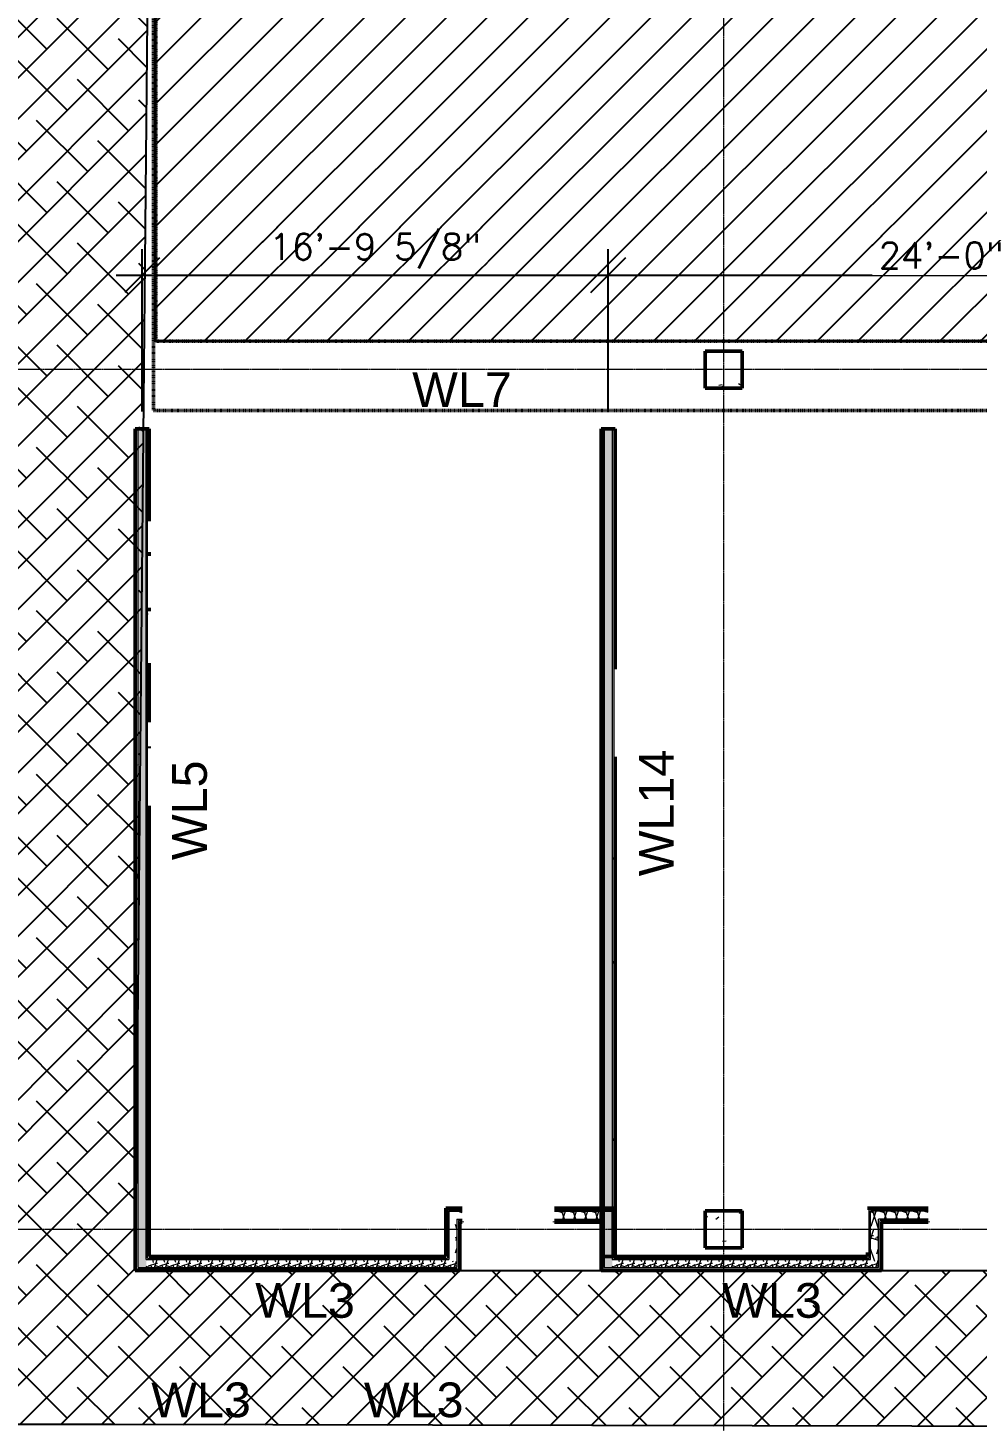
# Model space of a CAD drawing. Header units: inches. Extents: x -4294 to -464, y 9706 to 12475.
# Drawn here: x -3455 to -3045, y 10384 to 10987 of the extents above; entities that cross this region are included whole.
import ezdxf

# ---------------------------------------------------------------- set-up
doc = ezdxf.new("R2010")
doc.units = ezdxf.units.IN
doc.header["$MEASUREMENT"] = 0
doc.linetypes.add('Dash 1_16_', pattern=[0.125, 0.0625, -0.0625])
doc.linetypes.add('Grid Line 1_2_', pattern=[0.875, 0.5, -0.125, 0.125, -0.125])
for name, color, linetype, lineweight in [('0-3', 7, 'Continuous', 9), ('A-ANNO-DIMS', 211, 'Continuous', 9), ('A-WALL', 113, 'Continuous', 13), ('A-WALL-PATT-5', 111, 'Continuous', 9), ('C-PROP-LINE-2', 91, 'Dash 1_16_', 50), ('I-WALL', 2, 'Continuous', 13), ('I-WALL-1', 2, 'Continuous', 50), ('I-WALL-2', 2, 'Continuous', 50), ('S-COLS', 52, 'Continuous', 9), ('S-COLS-1', 250, 'Continuous', 50), ('S-GRID-1', 1, 'Grid Line 1_2_', 9)]:
    doc.layers.add(name, color=color, linetype=linetype, lineweight=lineweight)
doc.layers.add('LOAD_HATCH', color=8, linetype='Continuous')
doc.layers.add('loads', color=1, linetype='Continuous')
doc.styles.add('Arial', font='arial.ttf', dxfattribs={"height": 22.5})
doc.styles.add('Century Gothic', font='simplex.shx', dxfattribs={"height": 11.25})
doc.dimstyles.new('OD__1_8__Tol__', dxfattribs={"dimscale": 12, "dimtxt": 11.746893, "dimasz": 1.25, "dimexe": 0.9375, "dimexo": 0.625, "dimgap": 0.15625, "dimtad": 1, "dimdec": 3, "dimrnd": 0.125, "dimzin": 3, "dimdsep": 46, "dimlunit": 4, "dimtxsty": 'Century Gothic', "dimsah": 1, "dimcen": 0.09, "dimdle": 0.9375, "dimazin": 0, "dimtfac": 1, "dimtdec": 4, "dimtix": 1, "dimtmove": 0, "dimatfit": 3, "dimfxl": 1, "dimtvp": 1, "dimtfill": 1, "dimfrac": 2, "dimtolj": 1, "dimtzin": 0, "dimarcsym": 2})
pattern_1 = [(0, (3860.724, -12118.589), (38.4, 9.6), [1.584, -27.216, 1.584, -27.216, -153.6]), (0, (3860.724, -12118.589), (38.4, 9.6), [-57.6, 1.584, -56.016, 1.584, -27.216, -67.2]), (0, (3860.724, -12118.589), (38.4, 9.6), [-144, 1.584, -17.616, 1.584, -46.416]), (120, (3875.124, -12113.789), (-27.513844, 28.4553755), [1.584, -27.216, 1.584, -27.216, -153.6]), (120, (3875.124, -12113.789), (-27.513844, 28.4553755), [-57.6, 1.584, -56.016, 1.584, -27.216, -67.2]), (120, (3875.124, -12113.789), (-27.513844, 28.4553755), [-144, 1.584, -17.616, 1.584, -46.416]), (240, (3879.924, -12094.589), (-10.886156, -38.0553755), [1.584, -27.216, 1.584, -27.216, -153.6]), (240, (3879.924, -12094.589), (-10.886156, -38.0553755), [-57.6, 1.584, -56.016, 1.584, -27.216, -67.2]), (240, (3879.924, -12094.589), (-10.886156, -38.0553755), [-144, 1.584, -17.616, 1.584, -46.416])]
pattern_2 = [(161.57, (3861.3237, -12117.9894), (-4.80033747, -0.00041462), [0, -34.152, 3.792, 0]), (18.43, (3860.1237, -12117.9894), (-4.80033747, 0.00041462), [0, -34.152, 3.792, 0]), (108.43, (3861.3237, -12117.9894), (2.39913218, -12.00105099), [11.382, -26.562]), (71.57, (3860.1237, -12117.9894), (2.39913218, 12.00105099), [11.382, -26.562])]

# ---------------------------------------------------------------- blocks, each defined once
blk = doc.blocks.new('Family - ___-1870007-FLOOR PLAN - BASEMENT')
at = {"layer": 'C-PROP-LINE-2'}
for p in [(-3400.05, 11247.39), (-2067.92, 10851.39)]:
    blk.add_line(p, (-3400.05, 10851.39), dxfattribs=at)
blk = doc.blocks.new('Family - ___-1870574-FLOOR PLAN - BASEMENT')
at = {"layer": 'C-PROP-LINE-2'}
for p in [(-3401.05, 11277.29), (-2098.26, 10821.49)]:
    blk.add_line(p, (-3401.05, 10821.49), dxfattribs=at)
blk = doc.blocks.new('Concrete-Rectangular-Column - ONE-V14-FLOOR PLAN - BASEMENT')
at = {"layer": 'S-COLS'}
h = blk.add_hatch(dxfattribs=at)
h.set_pattern_fill('FP_17', color=256, style=0, pattern_type=2)
h.set_pattern_definition([(50, (3154.324, -10839.19), (34.4287, -3.01202), [3.6, -39.6]), (355, (3154.324, -10839.19), (-6.6596, 36.10481), [2.88, -31.68]), (100.451, (3157.193, -10839.44), (27.76876, 33.0931), [3.06, -33.655]), (46.184, (3154.324, -10829.59), (51.22752, -7.94535), [5.4, -59.4]), (96.636, (3158.593, -10830.25), (44.86319, 46.7577), [4.589, -50.482]), (351.184, (3154.324, -10829.59), (44.86417, 46.75745), [4.32, -47.52]), (21, (3159.124, -10831.99), (28.65176, -19.325734), [3.6, -39.6]), (326, (3159.124, -10831.99), (11.67934, 34.80662), [2.88, -31.68]), (71.451, (3161.51, -10833.6), (40.33096, 15.48132), [3.06, -33.655]), (37.5, (3154.324, -10839.189), (0.583112, 15.978979), [1.584, -29.712, 1.584, -30.576, -31.8]), (37.5, (3154.324, -10839.189), (0.583112, 15.978979), [-63.456, 1.584, -30.216]), (7.5, (3154.324, -10839.189), (12.62689, 18.932107), [1.584, -16.752, 1.584, -28.992, -12.12]), (7.5, (3154.324, -10839.189), (12.62689, 18.932107), [-48.912, 1.584, -10.536]), (327.5, (3143.62, -10839.189), (25.622992, -1.082799), [1.584, -10.416, 1.584, -35.856, -49.68]), (327.5, (3143.62, -10839.189), (25.622992, -1.082799), [-49.44, 1.584, -48.096]), (317.5, (3138.82, -10839.19), (27.99243, 4.80496), [1.584, -14.016, 1.584, -23.28, -35.28]), (317.5, (3138.82, -10839.19), (27.99243, 4.80496), [-40.464, 1.584, -33.696])])
h.paths.add_polyline_path([(8, -8), (8, 8), (-8, 8), (-8, -8), (7.14, -8)], flags=0)
at = {"layer": 'S-COLS-1'}
for p, q in [((8, 8), (-8, 8)), ((-8, 8), (-8, -8)), ((8, -8), (8, 8)), ((-8, -8), (8, -8))]:
    blk.add_line(p, q, dxfattribs=at)
blk = doc.blocks.new('Concrete-Rectangular-Column - ONE-V24-FLOOR PLAN - BASEMENT')
at = {"layer": 'S-COLS'}
h = blk.add_hatch(dxfattribs=at)
h.set_pattern_fill('FP_27', color=256, style=0, pattern_type=2)
h.set_pattern_definition([(50, (3154.324, -10467.19), (34.4287, -3.01202), [3.6, -39.6]), (355, (3154.324, -10467.19), (-6.6596, 36.10481), [2.88, -31.68]), (100.451, (3157.193, -10467.44), (27.76876, 33.0931), [3.06, -33.655]), (46.184, (3154.324, -10457.59), (51.22752, -7.94535), [5.4, -59.4]), (96.636, (3158.593, -10458.25), (44.86319, 46.7577), [4.589, -50.482]), (351.184, (3154.324, -10457.59), (44.86417, 46.75745), [4.32, -47.52]), (21, (3159.124, -10459.99), (28.65176, -19.325734), [3.6, -39.6]), (326, (3159.124, -10459.99), (11.67934, 34.80662), [2.88, -31.68]), (71.451, (3161.51, -10461.6), (40.33096, 15.48132), [3.06, -33.655]), (37.5, (3154.324, -10467.189), (0.583112, 15.978979), [1.584, -29.712, 1.584, -30.576, -31.8]), (37.5, (3154.324, -10467.189), (0.583112, 15.978979), [-63.456, 1.584, -30.216]), (7.5, (3154.324, -10467.189), (12.62689, 18.932107), [1.584, -16.752, 1.584, -28.992, -12.12]), (7.5, (3154.324, -10467.189), (12.62689, 18.932107), [-48.912, 1.584, -10.536]), (327.5, (3143.62, -10467.189), (25.622992, -1.0828), [1.584, -10.416, 1.584, -35.856, -49.68]), (327.5, (3143.62, -10467.189), (25.622992, -1.0828), [-49.44, 1.584, -48.096]), (317.5, (3138.82, -10467.19), (27.99243, 4.80496), [1.584, -14.016, 1.584, -23.28, -35.28]), (317.5, (3138.82, -10467.19), (27.99243, 4.80496), [-40.464, 1.584, -33.696])])
h.paths.add_polyline_path([(8, -8), (8, 8), (-8, 8), (-8, -8), (6.56, -8)], flags=0)
at = {"layer": 'S-COLS-1'}
for p, q in [((8, 8), (-8, 8)), ((-8, 8), (-8, -8)), ((8, -8), (8, 8)), ((-8, -8), (8, -8))]:
    blk.add_line(p, q, dxfattribs=at)
blk = doc.blocks.new('Family - ___-1870007-FLOOR PLAN - 1ST FLOOR')
at = {"layer": 'C-PROP-LINE-2'}
for p in [(-3400.05, 11247.39), (-2067.92, 10851.39)]:
    blk.add_line(p, (-3400.05, 10851.39), dxfattribs=at)
blk = doc.blocks.new('Family - ___-1870574-FLOOR PLAN - 1ST FLOOR')
at = {"layer": 'C-PROP-LINE-2'}
for p in [(-3401.05, 11277.29), (-2098.26, 10821.49)]:
    blk.add_line(p, (-3401.05, 10821.49), dxfattribs=at)
blk = doc.blocks.new('_Oblique')
at = {"color": 0, "linetype": 'ByBlock', "lineweight": -2}
blk.add_line((-0.5, -0.5), (0.5, 0.5), dxfattribs=at)
blk = doc.blocks.new('*D232')
at = {"layer": 'A-ANNO-DIMS', "color": 0, "lineweight": -2}
for p, q in [((-3405.92, 10820.99), (-3405.92, 10891.24)), ((-3204.32, 10820.99), (-3204.32, 10891.24)), ((-3417.17, 10879.99), (-3193.07, 10879.99))]:
    blk.add_line(p, q, dxfattribs=at)
at = {"layer": 'Defpoints', "color": 0}
for p in [(-3204.32, 10879.99), (-3405.92, 10813.49), (-3204.32, 10813.49)]:
    blk.add_point(p, dxfattribs=at)
at = {"layer": 'A-ANNO-DIMS', "color": 0, "lineweight": -2, "xscale": 15, "yscale": 15, "zscale": 15, "rotation": 180}
blk.add_blockref('_Oblique', (-3405.92, 10879.99), dxfattribs=at)
at = {"layer": 'A-ANNO-DIMS', "color": 0, "lineweight": -2, "xscale": 15, "yscale": 15, "zscale": 15}
blk.add_blockref('_Oblique', (-3204.32, 10879.99), dxfattribs=at)
at = {"layer": 'A-ANNO-DIMS', "color": 0, "insert": (-3305.12, 10890.43), "char_height": 11.25, "attachment_point": 5, "style": 'Century Gothic', "bg_fill": 3, "box_fill_scale": 1.25, "bg_fill_color": 257, "bg_fill_transparency": 0}
blk.add_mtext('\\A1;16\'-9 5/8"', dxfattribs=at)
blk = doc.blocks.new('*D233')
at = {"layer": 'A-ANNO-DIMS', "color": 0, "lineweight": -2}
for p, q in [((-3204.32, 10820.99), (-3204.32, 10891.24)), ((-2916.32, 10820.99), (-2916.32, 10891.24)), ((-3215.57, 10879.99), (-2905.07, 10879.99))]:
    blk.add_line(p, q, dxfattribs=at)
at = {"layer": 'Defpoints', "color": 0}
for p in [(-2916.32, 10879.99), (-3204.32, 10813.49), (-2916.32, 10813.49)]:
    blk.add_point(p, dxfattribs=at)
at = {"layer": 'A-ANNO-DIMS', "color": 0, "lineweight": -2, "xscale": 15, "yscale": 15, "zscale": 15, "rotation": 180}
blk.add_blockref('_Oblique', (-3204.32, 10879.99), dxfattribs=at)
at = {"layer": 'A-ANNO-DIMS', "color": 0, "lineweight": -2, "xscale": 15, "yscale": 15, "zscale": 15}
blk.add_blockref('_Oblique', (-2916.32, 10879.99), dxfattribs=at)
at = {"layer": 'A-ANNO-DIMS', "color": 0, "insert": (-3060.32, 10888.56), "char_height": 11.25, "attachment_point": 5, "style": 'Century Gothic', "bg_fill": 3, "box_fill_scale": 1.25, "bg_fill_color": 257, "bg_fill_transparency": 0}
blk.add_mtext('\\A1;24\'-0"', dxfattribs=at)
blk = doc.blocks.new('zw$4457')
at = {"layer": 'A-WALL-PATT-5'}
h = blk.add_hatch(dxfattribs=at)
h.set_pattern_fill('FP_3', color=256, style=0, pattern_type=2)
h.set_pattern_definition(pattern_1)
h.paths.add_polyline_path([(451.8, -1669.15), (452.425, -1669.15), (452.425, -1305.1), (451.8, -1305.1), (451.8, -1665.0652)], flags=0)
h = blk.add_hatch(dxfattribs=at)
h.set_pattern_fill('FP_3', color=256, style=0, pattern_type=2)
h.set_pattern_definition(pattern_1)
h.paths.add_polyline_path([(452.425, -1668.525), (453.05, -1668.525), (453.05, -1305.1), (452.425, -1305.1), (452.425, -1665.0652)], flags=0)
h = blk.add_hatch(dxfattribs=at)
h.set_pattern_fill('FP_19', color=256, style=0, pattern_type=2)
h.set_pattern_definition(pattern_2)
h.paths.add_polyline_path([(453.05, -1667.9), (456.55, -1667.9), (456.55, -1305.1), (453.05, -1305.1), (453.05, -1665.0652)], flags=0)
h = blk.add_hatch(dxfattribs=at)
h.set_pattern_fill('FP_3', color=256, style=0, pattern_type=2)
h.set_pattern_definition(pattern_1)
h.paths.add_polyline_path([(456.55, -1664.4), (457.175, -1664.4), (457.175, -1472.3), (456.55, -1472.3), (456.55, -1654.6857)], flags=0)
h.paths.add_polyline_path([(456.8353, -1468.8), (457.175, -1468.8), (457.175, -1305.1), (456.55, -1305.1), (456.55, -1468.8)], flags=0)
h = blk.add_hatch(dxfattribs=at)
h.set_pattern_fill('FP_3', color=256, style=0, pattern_type=2)
h.set_pattern_definition(pattern_1)
h.paths.add_polyline_path([(457.8, -1663.775), (457.8, -1472.3), (457.175, -1472.3), (457.175, -1663.775), (457.7611, -1663.775)], flags=0)
h.paths.add_polyline_path([(457.175, -1468.8), (457.8, -1468.8), (457.8, -1305.1), (457.175, -1305.1), (457.175, -1448.5315)], flags=0)
h = blk.add_hatch(dxfattribs=at)
h.set_pattern_fill('FP_3', color=256, style=0, pattern_type=2)
h.set_pattern_definition(pattern_1)
h.paths.add_polyline_path([(653.4, -1669.15), (654.025, -1669.15), (654.025, -1305.1), (653.4, -1305.1), (653.4, -1665.0652)], flags=0)
h = blk.add_hatch(dxfattribs=at)
h.set_pattern_fill('FP_3', color=256, style=0, pattern_type=2)
h.set_pattern_definition(pattern_1)
h.paths.add_polyline_path([(654.025, -1668.525), (654.65, -1668.525), (654.65, -1305.1), (654.025, -1305.1), (654.025, -1665.0652)], flags=0)
h = blk.add_hatch(dxfattribs=at)
h.set_pattern_fill('FP_19', color=256, style=0, pattern_type=2)
h.set_pattern_definition(pattern_2)
h.paths.add_polyline_path([(654.65, -1667.9), (658.15, -1667.9), (658.15, -1305.1), (654.65, -1305.1), (654.65, -1665.0652)], flags=0)
h = blk.add_hatch(dxfattribs=at)
h.set_pattern_fill('FP_3', color=256, style=0, pattern_type=2)
h.set_pattern_definition(pattern_1)
h.paths.add_polyline_path([(658.15, -1664.4), (658.775, -1664.4), (658.775, -1305.1), (658.15, -1305.1), (658.15, -1654.6857)], flags=0)
h = blk.add_hatch(dxfattribs=at)
h.set_pattern_fill('FP_3', color=256, style=0, pattern_type=2)
h.set_pattern_definition(pattern_1)
h.paths.add_polyline_path([(658.775, -1663.775), (659.4, -1663.775), (659.4, -1305.1), (658.775, -1305.1), (658.775, -1654.6857)], flags=0)
h = blk.add_hatch(dxfattribs=at)
h.set_pattern_fill('FP_3', color=256, style=0, pattern_type=2)
h.set_pattern_definition(pattern_1)
h.paths.add_polyline_path([(592.9131, -1642.825), (593.2, -1642.825), (593.2, -1642.2), (590.95, -1642.2), (590.95, -1642.825), (592.2, -1642.825)], flags=0)
h.paths.add_polyline_path([(633.2, -1642.825), (653.4, -1642.825), (653.4, -1642.2), (633.2, -1642.2)], flags=0)
h = blk.add_hatch(dxfattribs=at)
h.set_pattern_fill('FP_3', color=256, style=0, pattern_type=2)
h.set_pattern_definition(pattern_1)
h.paths.add_polyline_path([(592.9192, -1643.45), (593.2, -1643.45), (593.2, -1642.825), (590.95, -1642.825), (590.95, -1643.45), (592.9127, -1643.45)], flags=0)
h.paths.add_polyline_path([(633.2, -1643.45), (653.4, -1643.45), (653.4, -1642.825), (633.2, -1642.825)], flags=0)
h = blk.add_hatch(dxfattribs=at)
h.set_pattern_fill('FP_19', color=256, style=0, pattern_type=2)
h.set_pattern_definition(pattern_2)
h.paths.add_polyline_path([(593.2, -1646.95), (593.2, -1643.45), (590.95, -1643.45), (590.95, -1646.95), (592.2, -1646.95)], flags=0)
h.paths.add_polyline_path([(633.2, -1646.95), (653.4, -1646.95), (653.4, -1643.45), (633.2, -1643.45), (633.2, -1646.0125)], flags=0)
h = blk.add_hatch(dxfattribs=at)
h.set_pattern_fill('FP_3', color=256, style=0, pattern_type=2)
h.set_pattern_definition(pattern_1)
h.paths.add_polyline_path([(769.715, -1663.775), (769.85, -1663.775), (769.85, -1642.825), (769.225, -1642.825), (769.225, -1663.775), (769.289, -1663.775)], flags=0)
h = blk.add_hatch(dxfattribs=at)
h.set_pattern_fill('FP_19', color=256, style=0, pattern_type=2)
h.set_pattern_definition(pattern_2)
h.paths.add_polyline_path([(769.85, -1664.4), (773.35, -1664.4), (773.35, -1643.45), (769.85, -1643.45), (769.85, -1663.775)], flags=0)
h = blk.add_hatch(dxfattribs=at)
h.set_pattern_fill('FP_19', color=256, style=0, pattern_type=2)
h.set_pattern_definition(pattern_2)
h.paths.add_polyline_path([(835.8, -1646.95), (837.05, -1646.95), (837.05, -1643.45), (834.8, -1643.45), (834.8, -1646.95)], flags=0)
h.paths.add_polyline_path([(774.6, -1646.95), (794.8, -1646.95), (794.8, -1643.45), (773.35, -1643.45), (773.35, -1646.95), (773.975, -1646.95)], flags=0)
h = blk.add_hatch(dxfattribs=at)
h.set_pattern_fill('FP_19', color=256, style=0, pattern_type=2)
h.set_pattern_definition(pattern_2)
h.paths.add_polyline_path([(590.325, -1663.15), (590.95, -1663.15), (590.95, -1646.95), (590.325, -1646.325), (590.325, -1649.8429)], flags=0)
h = blk.add_hatch(dxfattribs=at)
h.set_pattern_fill('FP_3', color=256, style=0, pattern_type=2)
h.set_pattern_definition(pattern_1)
h.paths.add_polyline_path([(576.3378, -1663.775), (586.825, -1663.775), (586.2, -1663.15), (457.8, -1663.15), (457.8, -1663.775), (557.1326, -1663.775)], flags=0)
h = blk.add_hatch(dxfattribs=at)
h.set_pattern_fill('FP_3', color=256, style=0, pattern_type=2)
h.set_pattern_definition(pattern_1)
h.paths.add_polyline_path([(659.4, -1663.775), (769.225, -1663.775), (769.225, -1663.15), (659.4, -1663.15), (659.4, -1663.675)], flags=0)
h = blk.add_hatch(dxfattribs=at)
h.set_pattern_fill('FP_3', color=256, style=0, pattern_type=2)
h.set_pattern_definition(pattern_1)
h.paths.add_polyline_path([(590.95, -1668.525), (591.575, -1668.525), (591.575, -1667.9), (453.05, -1667.9), (453.05, -1668.525), (576.3378, -1668.525)], flags=0)
h = blk.add_hatch(dxfattribs=at)
h.set_pattern_fill('FP_19', color=256, style=0, pattern_type=2)
h.set_pattern_definition(pattern_2)
h.paths.add_polyline_path([(575.1815, -1667.9), (590.95, -1667.9), (590.95, -1665.05), (588.1, -1665.05), (587.45, -1664.4), (456.55, -1664.4), (456.55, -1667.9), (521.2089, -1667.9)], flags=0)
h = blk.add_hatch(dxfattribs=at)
h.set_pattern_fill('FP_3', color=256, style=0, pattern_type=2)
h.set_pattern_definition(pattern_1)
h.paths.add_polyline_path([(457.175, -1664.4), (586.825, -1664.4), (586.825, -1663.775), (457.175, -1663.778)], flags=0)
h = blk.add_hatch(dxfattribs=at)
h.set_pattern_fill('FP_3', color=256, style=0, pattern_type=2)
h.set_pattern_definition(pattern_1)
h.paths.add_polyline_path([(769.85, -1669.15), (774.6, -1669.15), (774.6, -1668.525), (654.025, -1668.525), (654.025, -1669.15), (741.7245, -1669.15)], flags=0)
h = blk.add_hatch(dxfattribs=at)
h.set_pattern_fill('FP_3', color=256, style=0, pattern_type=2)
h.set_pattern_definition(pattern_1)
h.paths.add_polyline_path([(769.85, -1668.525), (773.975, -1668.525), (773.975, -1667.9), (654.65, -1667.9), (654.65, -1668.525), (741.7245, -1668.525)], flags=0)
h = blk.add_hatch(dxfattribs=at)
h.set_pattern_fill('FP_19', color=256, style=0, pattern_type=2)
h.set_pattern_definition(pattern_2)
h.paths.add_polyline_path([(658.15, -1667.9), (773.35, -1667.9), (773.35, -1664.4), (658.15, -1664.4), (658.15, -1665.0652)], flags=0)
h = blk.add_hatch(dxfattribs=at)
h.set_pattern_fill('FP_3', color=256, style=0, pattern_type=2)
h.set_pattern_definition(pattern_1)
h.paths.add_polyline_path([(769.85, -1664.4), (769.85, -1663.775), (658.775, -1663.775), (658.775, -1664.4), (769.289, -1664.4)], flags=0)
at = {"layer": 'I-WALL'}
blk.add_hatch(color=256, dxfattribs=at).paths.add_polyline_path([(592.2, -1668.525), (592.2, -1647.575), (591.575, -1647.575), (591.575, -1668.525)], flags=0)
h = blk.add_hatch(color=256, dxfattribs=at)
h.paths.add_polyline_path([(835.0581, -1648.2), (835.8, -1648.2), (835.8, -1647.575), (834.8, -1647.575), (834.8, -1648.2)], flags=0)
h.paths.add_polyline_path([(776.2685, -1648.2), (794.8, -1648.2), (794.8, -1647.575), (774.6, -1647.575), (774.6, -1648.2)], flags=0)
at = {"layer": 'I-WALL-1'}
h = blk.add_hatch(color=256, dxfattribs=at)
h.paths.add_polyline_path([(593.2, -1648.2), (593.2, -1647.575), (592.2, -1647.575), (592.2, -1648.2), (592.9419, -1648.2)], flags=0)
h.paths.add_polyline_path([(645.2489, -1648.2), (653.4, -1648.2), (653.4, -1647.575), (633.2, -1647.575), (633.2, -1648.2), (633.3311, -1648.2)], flags=0)
at = {"layer": 'A-WALL'}
for p, q in [((452.425, -1668.525), (452.425, -1305.1)), ((453.05, -1667.9), (453.05, -1305.1)), ((456.55, -1664.4), (456.55, -1305.1)), ((457.175, -1663.775), (457.175, -1305.1)), ((654.025, -1305.1), (654.025, -1668.525)), ((654.65, -1305.1), (654.65, -1667.9)), ((658.15, -1305.1), (658.15, -1664.4)), ((658.775, -1305.1), (658.775, -1663.775)), ((586.825, -1642.825), (586.825, -1663.775)), ((586.825, -1642.825), (593.2, -1642.825)), ((587.45, -1643.45), (587.45, -1664.4)), ((587.45, -1643.45), (593.2, -1643.45)), ((633.2, -1642.825), (658.775, -1642.825)), ((633.2, -1643.45), (658.15, -1643.45)), ((658.15, -1663.15), (658.15, -1643.45)), ((658.775, -1663.15), (658.775, -1642.825)), ((794.8, -1642.825), (769.225, -1642.825)), ((769.225, -1663.775), (769.225, -1642.825)), ((794.8, -1643.45), (769.85, -1643.45)), ((769.85, -1664.4), (769.85, -1643.45)), ((590.95, -1646.95), (590.95, -1667.9)), ((590.95, -1646.95), (593.2, -1646.95)), ((591.575, -1647.575), (591.575, -1668.525)), ((591.575, -1647.575), (593.2, -1647.575)), ((633.2, -1646.95), (654.65, -1646.95)), ((633.2, -1647.575), (654.025, -1647.575)), ((653.4, -1648.2), (653.4, -1647.575)), ((654.025, -1663.15), (654.025, -1647.575)), ((654.65, -1663.15), (654.65, -1646.95)), ((794.8, -1646.95), (773.35, -1646.95)), ((773.35, -1667.9), (773.35, -1646.95)), ((794.8, -1647.575), (773.975, -1647.575)), ((773.975, -1668.525), (773.975, -1647.575)), ((774.6, -1647.575), (774.6, -1648.2)), ((592.2, -1668.525), (452.425, -1668.525)), ((453.05, -1667.9), (590.95, -1667.9)), ((456.55, -1664.4), (587.45, -1664.4)), ((457.175, -1663.775), (586.825, -1663.775)), ((654.025, -1668.525), (773.975, -1668.525)), ((654.65, -1667.9), (773.35, -1667.9)), ((658.15, -1664.4), (769.85, -1664.4)), ((658.775, -1663.775), (769.225, -1663.775))]:
    blk.add_line(p, q, dxfattribs=at)
at = {"layer": 'I-WALL-2'}
for p, q in [((451.8, -1305.1), (451.8, -1669.15)), ((457.8, -1305.1), (451.8, -1305.1)), ((457.8, -1344.925), (457.8, -1305.1)), ((659.4, -1305.1), (653.4, -1305.1)), ((653.4, -1305.1), (653.4, -1669.15)), ((659.4, -1408.9781), (659.4, -1305.1)), ((457.8, -1359.925), (457.8, -1358.425)), ((457.8, -1383.925), (457.8, -1382.425)), ((457.8, -1431.925), (457.8, -1406.425)), ((457.8, -1443.175), (457.8, -1442.425)), ((659.4, -1663.15), (659.4, -1446.9781)), ((457.8, -1663.15), (457.8, -1468.175)), ((593.2, -1642.2), (586.2, -1642.2)), ((586.2, -1642.2), (586.2, -1663.15)), ((659.4, -1642.2), (633.2, -1642.2)), ((659.4, -1663.15), (659.4, -1642.2)), ((794.8, -1642.2), (768.6, -1642.2)), ((592.2, -1669.15), (592.2, -1648.2)), ((592.2, -1648.2), (593.2, -1648.2)), ((593.2, -1648.2), (593.2, -1647.95)), ((633.2, -1647.95), (633.2, -1648.2)), ((633.2, -1648.2), (653.4, -1648.2)), ((653.4, -1648.2), (653.4, -1663.15)), ((774.6, -1648.2), (794.8, -1648.2)), ((774.6, -1669.15), (774.6, -1648.2)), ((794.8, -1648.2), (794.8, -1647.95)), ((586.2, -1663.15), (457.8, -1663.15)), ((653.4, -1663.15), (768.6, -1663.15)), ((768.6, -1661.325), (768.6, -1663.15)), ((451.8, -1669.15), (592.2, -1669.15)), ((653.4, -1669.15), (774.6, -1669.15))]:
    blk.add_line(p, q, dxfattribs=at)
at = {"layer": 'C-PROP-LINE-2'}
for name in ['Family - ___-1870007-FLOOR PLAN - 1ST FLOOR', 'Family - ___-1870574-FLOOR PLAN - 1ST FLOOR']:
    blk.add_blockref(name, (3860.7237, -12118.5894), dxfattribs=at)
at = {"layer": 'A-ANNO-DIMS'}
dim = blk.add_linear_dim(base=(656.4, -1238.6042), p1=(454.8, -1305.1), p2=(656.4, -1305.1), dimstyle='OD__1_8__Tol__', override={"dimpost": '<>', "dimfxl": 201.6}, dxfattribs=at)
dim.commit()
dim.dimension.update_dxf_attribs({"geometry": '*D232', "text_midpoint": (555.6, -1228.1578), "insert": (3860.7237, -12118.5894)})
dim = blk.add_linear_dim(base=(944.4, -1238.6042), p1=(656.4, -1305.1), p2=(944.4, -1305.1), dimstyle='OD__1_8__Tol__', override={"dimpost": '<>', "dimfxl": 288}, dxfattribs=at)
dim.commit()
dim.dimension.update_dxf_attribs({"geometry": '*D233', "text_midpoint": (800.4, -1230.0328), "insert": (3860.7237, -12118.5894)})

msp = doc.modelspace()

# ---------------------------------------------------------------- linework, layer by layer
at = {"layer": 'S-GRID-1'}
for p, q in [((-3154.3237, 9836.1797), (-3154.3237, 12413.7371)), ((-464.451, 10839.1894), (-4232.1914, 10839.1894)), ((-464.451, 10467.1894), (-4232.1914, 10467.1894))]:
    msp.add_line(p, q, dxfattribs=at)

# ---------------------------------------------------------------- block references
at = {"layer": '0-3'}
for name, p in [('Concrete-Rectangular-Column - ONE-V14-FLOOR PLAN - BASEMENT', (-3154.3237, 10839.1894)), ('Concrete-Rectangular-Column - ONE-V24-FLOOR PLAN - BASEMENT', (-3154.3237, 10467.1894))]:
    msp.add_blockref(name, p, dxfattribs=at)
at = {"layer": 'C-PROP-LINE-2'}
for name in ['Family - ___-1870007-FLOOR PLAN - BASEMENT', 'Family - ___-1870574-FLOOR PLAN - BASEMENT']:
    msp.add_blockref(name, (0, 0), dxfattribs=at)

# ---------------------------------------------------------------- next in the draw order: block references
msp.add_blockref('zw$4457', (-3860.7237, 12118.5894))

# ---------------------------------------------------------------- next in the draw order: hatches: boundary and pattern name
at = {"layer": 'LOAD_HATCH'}
h = msp.add_hatch(dxfattribs=at)
h.set_pattern_fill('ANSI31', color=256, scale=100, style=0)
h.paths.add_polyline_path([(-3400.0487, 11247.3894), (-2067.9237, 11247.3894), (-2067.9237, 12077.1894), (-1943.3237, 12077.1894), (-1943.3237, 9901.1894), (-3819.3237, 9901.1894), (-3819.3237, 9980.1894), (-2067.9237, 9980.1894), (-2067.9237, 10851.3894), (-3400.0487, 10851.3894)])
h = msp.add_hatch(dxfattribs=at)
h.set_pattern_fill('ANSI38', color=256, scale=100, style=0)
h.paths.add_polyline_path([(-2509.5206, 11717.2644), (-2509.5206, 11650), (-2650.5237, 11649.3394), (-2650.5237, 11628.3894), (-2718.7237, 11628.3894), (-2778.9237, 11628.3894), (-2778.9237, 11649.3394), (-3139.1237, 11648.3394), (-3140.1237, 11473.5394), (-3371.8737, 11473.7894), (-3371.8737, 11277.2894), (-3401.0487, 11277.2894), (-3408.9237, 10449.4394), (-2503.6999, 10449.4394), (-2509.5206, 10381.5144), (-3072.9237, 10382.1394), (-3418.5237, 10382.7894), (-3481.3237, 10382.7894), (-3477.9737, 10412.7894), (-3477.9737, 11244.3894), (-3481.3237, 11530.9894), (-3199.9987, 11535.1894), (-3199.9987, 11783.3644), (-3744.5362, 11783.3644), (-3744.5362, 11847.1894), (-3140.1237, 11834.1519), (-3140.1237, 11716.6394), (-2509.5206, 11716.6394)])

# ---------------------------------------------------------------- next in the draw order: linework, layer by layer
msp.add_lwpolyline([(-3400.0487, 11247.3894), (-2067.9237, 11247.3894), (-2067.9237, 12077.1894), (-1943.3237, 12077.1894), (-1943.3237, 9901.1894), (-3819.3237, 9901.1894), (-3819.3237, 9980.1894), (-2067.9237, 9980.1894), (-2067.9237, 10851.3894), (-3400.0487, 10851.3894)], close=True, dxfattribs=at)
msp.add_lwpolyline([(-3401.0487, 11277.2894), (-3408.9237, 10449.4394), (-2503.6999, 10449.4394), (-2509.5206, 10381.5144), (-3072.9237, 10382.1394), (-3418.5237, 10382.7894), (-3481.3237, 10382.7894), (-3477.9737, 10412.7894), (-3477.9737, 11244.3894)], dxfattribs=at)

# ---------------------------------------------------------------- next in the draw order: texts
at = {"layer": 'loads', "char_height": 15, "width": 29.92125, "attachment_point": 1, "style": 'Arial'}
for s, insert in [('WL7', (-3289.1212, 10837.9876)), ('WL3', (-3357, 10444)), ('WL3', (-3155, 10444)), ('WL3', (-3402, 10401)), ('WL3', (-3310, 10401))]:
    msp.add_mtext(s, dxfattribs=dict(at, insert=insert))
at = {"layer": 'loads', "char_height": 15, "width": 29.92125, "attachment_point": 1, "rotation": 90, "style": 'Arial'}
for s, insert in [('WL14', (-3191, 10620)), ('WL5', (-3392.9386, 10627))]:
    msp.add_mtext(s, dxfattribs=dict(at, insert=insert))

doc.saveas('drawing.dxf')
